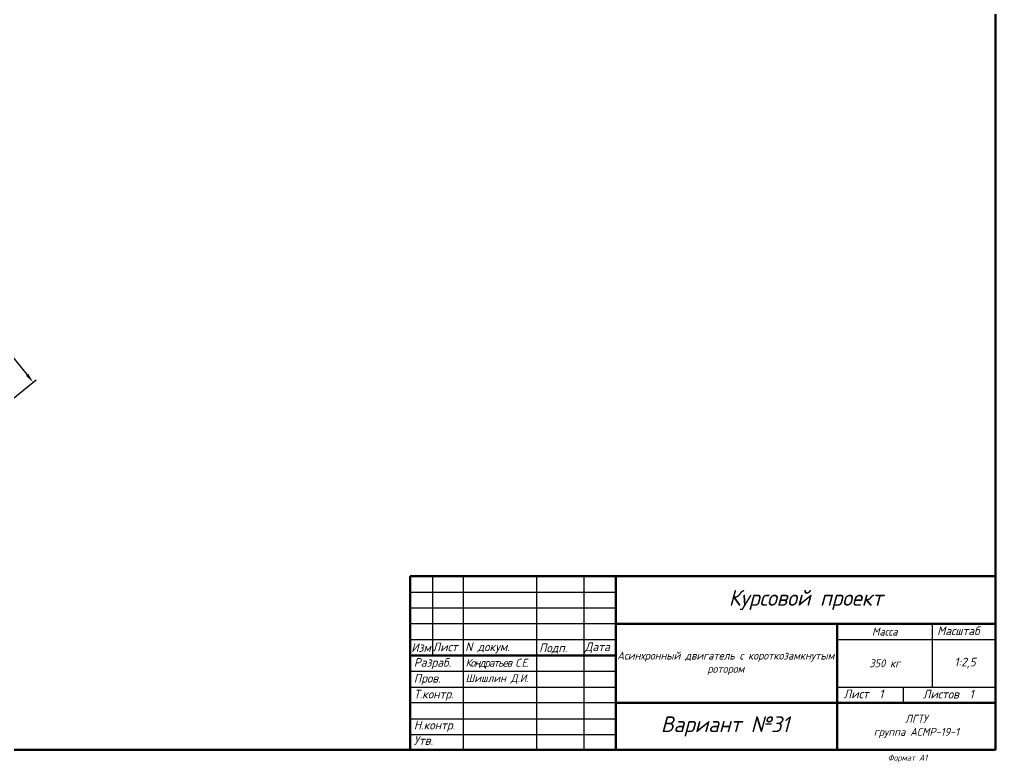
# Paper-space layout 'Лист1' of a CAD drawing. Header units: millimetres. Extents: x 20 to 836, y 1 to 589.
# Drawn here: x 527.5 to 836, y 1 to 235.8 of the extents above; entities that cross this region are included whole.
import ezdxf

# ---------------------------------------------------------------- set-up
doc = ezdxf.new("R2010")
doc.units = ezdxf.units.MM
doc.styles.add('GOST', font='isocp3.shx', dxfattribs={"oblique": 15})
doc.styles.add('ЕСКД', font='GOST Common.ttf', dxfattribs={"oblique": 15})
doc.dimstyles.new('GOST', dxfattribs={"dimscale": 0, "dimtxt": 3, "dimasz": 3, "dimexe": 1.25, "dimexo": 0, "dimtad": 1, "dimtoh": 1, "dimdec": 3, "dimdsep": 46, "dimtxsty": 'GOST', "dimcen": 5, "dimadec": 3, "dimazin": 2, "dimtfac": 1, "dimtdec": 4, "dimtmove": 1, "dimatfit": 3, "dimfxl": 1, "dimtolj": 1, "dimtzin": 0, "dimarcsym": 0})

# ---------------------------------------------------------------- blocks, each defined once
blk = doc.blocks.new('*D33')
at = {"color": 0, "lineweight": -2, "transparency": 16777216}
for p, q in [((444, 158.16), (479.93, 187.26)), ((480.85, 184.14), (529.94, 123.53)), ((496.87, 92.88), (532.8, 121.98))]:
    blk.add_line(p, q, dxfattribs=at)
at = {"color": 0, "transparency": 16777216}
for points in [[(481.24, 184.45), (480.46, 183.82), (478.96, 186.47)], [(530.33, 123.84), (529.55, 123.21), (531.83, 121.19)]]:
    blk.add_solid(points, dxfattribs=at)
at = {"layer": 'Defpoints', "color": 0, "transparency": 16777216}
for p in [(444, 158.16), (531.83, 121.19), (496.87, 92.88)]:
    blk.add_point(p, dxfattribs=at)
at = {"color": 0, "lineweight": 25, "transparency": 16777216, "insert": (507.82, 155.8), "char_height": 3, "attachment_point": 5, "rotation": 309.0054, "style": 'ЕСКД'}
blk.add_mtext('\\A1;{\\H1.6667x;28}', dxfattribs=at)

psp = doc.layouts.new('Лист1')

# ---------------------------------------------------------------- linework, layer by layer
at = {"lineweight": 50, "transparency": 33554687}
for p, q in [((836.0071, 5), (836.0071, 589)), ((651.0071, 59.8642), (836.0071, 59.8642)), ((651.0071, 4.8642), (651.0071, 59.8642)), ((716.0071, 4.8642), (716.0071, 59.8642)), ((716.0071, 44.8642), (836.0071, 44.8642)), ((786.0071, 4.7479), (786.0071, 44.8642)), ((651.0071, 34.8642), (716.0071, 34.8642)), ((716.0071, 19.8642), (836.0071, 19.8642)), ((20, 5), (836.0071, 5))]:
    psp.add_line(p, q, dxfattribs=at)
at = {"lineweight": 30, "transparency": 33554687}
for p, q in [((658.0908, 59.9558), (658.0908, 34.9558)), ((667.864, 4.8642), (667.864, 59.8642)), ((691.0071, 4.8642), (691.0071, 59.8642)), ((706.0071, 4.8642), (706.0071, 59.8642)), ((816.0071, 44.8642), (816.0071, 24.8642)), ((786.0071, 39.8642), (836.0071, 39.8642)), ((786.0071, 24.8642), (836.0071, 24.8642)), ((806.8249, 24.8642), (806.8249, 19.8642))]:
    psp.add_line(p, q, dxfattribs=at)
at = {"transparency": 33554687}
for p, q in [((651.0071, 54.8642), (716.0071, 54.8642)), ((651.0071, 49.8642), (716.0071, 49.8642)), ((716.0071, 44.8642), (651.0071, 44.8642)), ((651.0071, 39.8642), (716.0071, 39.8642)), ((651.0071, 29.8642), (716.0071, 29.8642)), ((651.0071, 24.8642), (716.0071, 24.8642)), ((716.0071, 19.8642), (651.0071, 19.8642)), ((651.0071, 14.8642), (716.0071, 14.8642)), ((651.0071, 9.8642), (716.0071, 9.8642))]:
    psp.add_line(p, q, dxfattribs=at)

# ---------------------------------------------------------------- texts
at = {"transparency": 33554687, "style": 'ЕСКД', "oblique": 15}
for s, p in [('Масштаб', (817.5563, 41.2581)), ('Изм', (651.3585, 35.9631)), ('Лист', (658.0908, 36.183)), ('N докум.', (668.3876, 36.218)), ('Подп.', (691.7512, 35.8834)), ('Дата', (706.2138, 36.2129)), ('Разраб.', (652.1646, 31.2587)), ('1:2,5', (822.9823, 31.3868)), ('Пров.', (652.1646, 26.2587)), ('Т.контр.', (652.1646, 21.2587)), ('Лист  1', (788.0094, 21.3128)), ('Листов  1', (813.0422, 21.2357)), ('Н.контр.', (652.1646, 11.4512)), ('Утв.', (652.1646, 6.587))]:
    psp.add_text(s, height=2.75, dxfattribs=at).set_placement(p)
at = {"lineweight": 9, "transparency": 33554687, "style": 'ЕСКД', "oblique": 15}
psp.add_text('Формат А1', height=1.93804, dxfattribs=at).set_placement((801.9396, 1.5471))
at = {"transparency": 33554687, "style": 'ЕСКД'}
for s, width, heights, insert, char_height, attachment_point in [('\\pxqc;Курсовой проект', 120, [0], (776.0071, 52.3642), 5, 5), ('Масса', 30, [0], (801.0071, 42.3642), 2.5, 5), ('Асинхронный двигатель с короткозамкнутым ротором', 69.510796, [11.0686], (750.7625, 32.3642), 2.5, 5), ('{\\T0.85;Кондратьев С.Е.}', 23.143056, [0], (668.5074, 33.7889), 2.5, 1), ('350 кг', 30, [0], (801.0071, 32.3642), 2.5, 5), ('Шишлин Д.И.', 23.143056, [0], (668.5074, 28.9059), 2.5, 1), ('Вариант №31', 69.021591, [13.6109], (750.5179, 12.4321), 5, 5), ('ЛГТУ\\Pгруппа АСМР-19-1', 50, [0], (811.0071, 12.4321), 2.5, 5)]:
    psp.add_mtext_dynamic_manual_height_columns(s, width=width, gutter_width=12.5, heights=heights, dxfattribs=dict(at, insert=insert, char_height=char_height, attachment_point=attachment_point))

# ---------------------------------------------------------------- dimensions: what is measured, and where the dimension line sits
at = {"lineweight": 25, "transparency": 33554687}
dim = psp.add_aligned_dim(p1=(444.0025, 158.1568), p2=(496.8716, 92.8815), distance=44.984, text='{\\H1.6667x;28}', dimstyle='GOST', override={"dimscale": 1, "dimtxsty": 'ЕСКД'}, dxfattribs=at)
dim.commit()
dim.dimension.update_dxf_attribs({"geometry": '*D33', "text_midpoint": (507.8219, 155.7987)})

doc.saveas('drawing.dxf')
